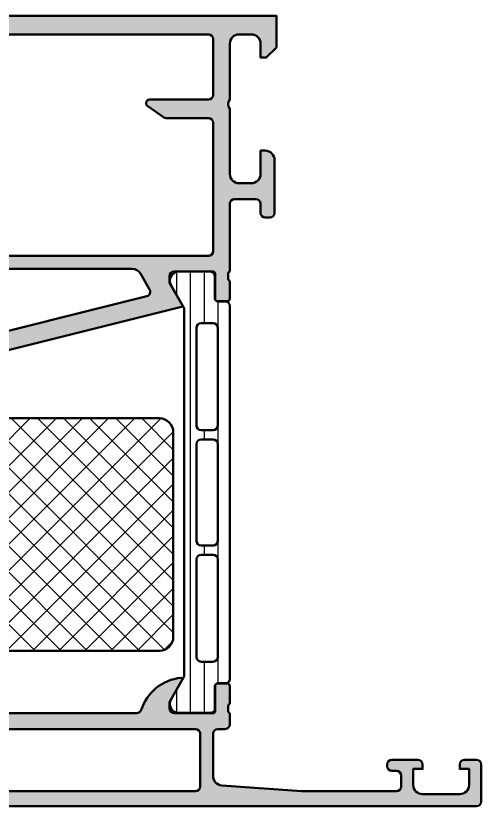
# Model space of a CAD drawing. Extents: x 7 to 107, y 0 to 85.
# Drawn here: x 57 to 107, y 0 to 85 of the extents above; entities that cross this region are included whole.
import ezdxf

# ---------------------------------------------------------------- set-up
doc = ezdxf.new("R2010")
doc.units = 0
for name, color, linetype, lineweight in [('0S-Alu contour', 7, 'Continuous', 50), ('0S-Alu hatch', 252, 'Continuous', 25), ('0S-Plastic contour', 254, 'Continuous', 50), ('0S-Plastic hatch', 253, 'Continuous', 25), ('0S-PT contour', 91, 'Continuous', 50), ('0S-PT hatch', 103, 'Continuous', 25)]:
    doc.layers.add(name, color=color, linetype=linetype, lineweight=lineweight)

# ---------------------------------------------------------------- blocks, each defined once
blk = doc.blocks.new('485330__1B0EB92D_2F89_4B56_8F75_10F118574155_')
at = {"layer": '0S-Alu hatch'}
h = blk.add_hatch(color=256, dxfattribs=at)
edge = h.paths.add_edge_path()
edge.add_line((33.80000000226881, 51.68989640370575), (33.80000000226881, 49.68989640370574))
edge.add_arc((34.3000000022688, 49.68989640370574), 0.5, 180, 270)
edge.add_line((34.3000000022688, 49.18989640370575), (38.50000000226881, 49.18989640370575))
edge.add_arc((38.50000000226881, 49.68989640370575), 0.5, 270, 360)
edge.add_line((39.00000000226881, 49.68989640370575), (39.00000000226879, 72.68989640370576))
edge.add_arc((38.50000000226879, 72.68989640370576), 0.5, 0, 90)
edge.add_line((38.50000000226879, 73.18989640370576), (34.30000000226879, 73.18989640370576))
edge.add_arc((34.30000000226879, 72.68989640370576), 0.5, 90, 180)
edge.add_line((33.80000000226879, 72.68989640370576), (33.80000000226879, 70.68989640370576))
edge.add_ellipse((33.30000000226879, 70.68989640370575), major_axis=(-0.5, 0), ratio=1, start_angle=90, end_angle=180, ccw=False)
edge.add_line((33.30000000226879, 70.18989640370575), (32.50000000226879, 70.18989640370575))
edge.add_ellipse((32.50000000226879, 70.68989640370575), major_axis=(-0.5, 0), ratio=1, start_angle=0, end_angle=90, ccw=False)
edge.add_line((32.00000000226879, 70.68989640370575), (32.00000000226879, 74.48989640370576))
edge.add_ellipse((32.50000000226879, 74.48989640370576), major_axis=(-0.5, 0), ratio=1, start_angle=270, end_angle=360, ccw=False)
edge.add_line((32.50000000226879, 74.98989640370576), (44.00000000226879, 74.98989640370576))
edge.add_line((44.00000000226879, 74.98989640370576), (44.00000000226879, 83.48989640370576))
edge.add_ellipse((45.50000000226879, 83.48989640370576), major_axis=(-1.5, 0), ratio=1, start_angle=270, end_angle=360, ccw=False)
edge.add_line((45.50000000226879, 84.98989640370576), (85.00000000226879, 84.98989640370577))
edge.add_line((85.00000000226879, 84.98989640370577), (85.00000000226879, 81.58989640370577))
edge.add_line((85.00000000226879, 81.58989640370577), (83.9000000022688, 80.48989640370576))
edge.add_line((83.9000000022688, 80.48989640370576), (83.30000000226879, 80.48989640370576))
edge.add_line((83.30000000226879, 80.48989640370576), (83.30000000226879, 81.98989640370577))
edge.add_arc((82.30000000226877, 81.98989640370577), 1, 0, 90)
edge.add_line((82.30000000226877, 82.98989640370576), (81.00000000226879, 82.98989640370576))
edge.add_arc((81.00000000226879, 81.98989640370577), 1, 90, 180)
edge.add_line((80.00000000226879, 81.98989640370577), (80.00000000226879, 75.98989640370577))
edge.add_arc((80.5250000022688, 75.48989640370577), 0.7250000000000041, 136.3971810272967, 223.6028189727033)
edge.add_line((80.00000000226879, 74.98989640370577), (80.00000000226879, 67.98989640370577))
edge.add_arc((81.00000000226879, 67.98989640370577), 1, 180, 270)
edge.add_line((81.00000000226879, 66.98989640370577), (82.3000000022688, 66.98989640370577))
edge.add_arc((82.30000000226877, 67.98989640370577), 1, 270.0000000000008, 360)
edge.add_line((83.30000000226879, 67.98989640370577), (83.30000000226879, 70.48989640370577))
edge.add_line((83.30000000226879, 70.48989640370577), (83.8000000022688, 70.48989640370577))
edge.add_ellipse((83.8000000022688, 69.48989640370577), major_axis=(-1, 0), ratio=1, start_angle=180, end_angle=270, ccw=False)
edge.add_line((84.8000000022688, 69.48989640370577), (84.8000000022688, 63.78989640370576))
edge.add_ellipse((84.30000000226882, 63.78989640370576), major_axis=(-0.5, 0), ratio=1, start_angle=90, end_angle=180, ccw=False)
edge.add_line((84.30000000226882, 63.28989640370576), (83.8000000022688, 63.28989640370576))
edge.add_ellipse((83.8000000022688, 63.78989640370576), major_axis=(-0.5, 0), ratio=1, start_angle=0, end_angle=90, ccw=False)
edge.add_line((83.30000000226879, 63.78989640370576), (83.30000000226879, 64.78989640370577))
edge.add_arc((82.8000000022688, 64.78989640370577), 0.5, 0, 90)
edge.add_line((82.8000000022688, 65.28989640370577), (80.50000000226878, 65.28989640370577))
edge.add_arc((80.50000000226878, 64.78989640370577), 0.5, 90, 180)
edge.add_line((80.00000000226879, 64.78989640370577), (80.00000000226879, 57.48989640370577))
edge.add_arc((80.10000000226879, 57.20705369123115), 0.3000000000000091, 109.4712206344922, 180)
edge.add_line((79.8000000022688, 57.20705369123115), (79.8000000022688, 56.77273911618039))
edge.add_arc((80.10000000226879, 56.77273911618039), 0.2999999999999971, 180, 250.5287793655103)
edge.add_line((80.0000000022688, 56.48989640370577), (80.0000000022688, 54.58989640370581))
edge.add_ellipse((79.70000000226877, 54.58989640370581), major_axis=(-0.3000000000000398, 0), ratio=1, start_angle=90, end_angle=180, ccw=False)
edge.add_line((79.70000000226877, 54.28989640370577), (78.71000000226884, 54.28989640370577))
edge.add_ellipse((78.71000000226884, 54.58989640370581), major_axis=(-0.3000000000000398, 0), ratio=1, start_angle=0, end_angle=90, ccw=False)
edge.add_line((78.4100000022688, 54.58989640370581), (78.4100000022688, 57.28989640370577))
edge.add_arc((78.2100000022688, 57.28989640370577), 0.2000000000000028, 0, 90)
edge.add_line((78.2100000022688, 57.48989640370577), (74.00000000226879, 57.48989640370577))
edge.add_arc((74.00000000226879, 56.98989640370577), 0.5, 90, 180)
edge.add_line((73.50000000226879, 56.98989640370577), (73.50000000226879, 56.28989640370576))
edge.add_line((73.50000000226879, 56.28989640370576), (74.88149545989116, 53.89707608067822))
edge.add_ellipse((74.7618802176205, 53.82801618835407), major_axis=(-0.1381197846483035, 0), ratio=1, start_angle=104.0000000000017, end_angle=209.9999999999983, ccw=False)
edge.add_line((74.79529441774244, 53.69399915159566), (49.97156607415675, 47.50474854056776))
edge.add_ellipse((49.85060512635691, 47.98989640370576), major_axis=(-0.5000000000000073, 0), ratio=1, start_angle=90.0000000000008, end_angle=104.000000000001, ccw=False)
edge.add_line((49.85060512635691, 47.48989640370576), (47.0000000022688, 47.48989640370578))
edge.add_arc((47.0000000022688, 46.98989640370577), 0.5000000000000071, 90, 162.2515836439291)
edge.add_ellipse((41.76177676109499, 48.66650526555357), major_axis=(-4.999999999999996, 0), ratio=1, start_angle=95.62257755079372, end_angle=162.2515836439302, ccw=False)
edge.add_ellipse((42.2381197869171, 43.82801618835407), major_axis=(-0.1381197846483018, 0), ratio=1, start_angle=-30.000000000004775, end_angle=95.62257755079253, ccw=False)
edge.add_line((42.11850454464644, 43.89707608067823), (43.5000000022688, 46.28989640370578))
edge.add_line((43.5000000022688, 46.28989640370578), (43.5000000022688, 46.98989640370578))
edge.add_arc((43.0000000022688, 46.98989640370578), 0.5, 0, 90.00000000000081)
edge.add_line((43.00000000226879, 47.48989640370578), (38.79000000226881, 47.48989640370577))
edge.add_arc((38.7900000022688, 47.28989640370578), 0.1999999999999957, 89.99999999999797, 180)
edge.add_line((38.5900000022688, 47.28989640370578), (38.5900000022688, 44.58989640370581))
edge.add_ellipse((38.29000000226876, 44.58989640370581), major_axis=(-0.3000000000000398, 0), ratio=1, start_angle=90, end_angle=180, ccw=False)
edge.add_line((38.29000000226876, 44.28989640370577), (37.30000000226884, 44.28989640370577))
edge.add_ellipse((37.30000000226885, 44.58989640370581), major_axis=(-0.3000000000000327, 0), ratio=1, start_angle=0, end_angle=89.99999999999869, ccw=False)
edge.add_line((37.00000000226881, 44.58989640370581), (37.00000000226881, 46.48989640370578))
edge.add_arc((36.90000000226881, 46.7727391161804), 0.2999999999999976, 289.4712206344897, 360)
edge.add_line((37.20000000226881, 46.7727391161804), (37.2000000022688, 47.20705369123115))
edge.add_arc((36.90000000226881, 47.20705369123116), 0.29999999999999, 0, 70.52877936550858)
edge.add_line((37.00000000226881, 47.48989640370577), (33.50000000226881, 47.48989640370577))
edge.add_line((33.50000000226881, 47.48989640370577), (33.50000000226881, 46.68989640370578))
edge.add_line((33.50000000226881, 46.68989640370578), (32.5000000022688, 46.68989640370578))
edge.add_ellipse((32.50000000226881, 47.18989640370577), major_axis=(-0.4999999999999929, 0), ratio=1, start_angle=0, end_angle=89.9999999999992, ccw=False)
edge.add_line((32.00000000226881, 47.18989640370577), (32.00000000226881, 51.68989640370575))
edge.add_ellipse((32.50000000226881, 51.68989640370575), major_axis=(-0.5, 0), ratio=1, start_angle=270, end_angle=360, ccw=False)
edge.add_line((32.50000000226881, 52.18989640370574), (33.3000000022688, 52.18989640370575))
edge.add_ellipse((33.3000000022688, 51.68989640370575), major_axis=(-0.5000000000000071, 0), ratio=1, start_angle=180, end_angle=270, ccw=False)
edge = h.paths.add_edge_path()
edge.add_arc((46.30000000226879, 82.48989640370577), 0.5, 90, 180)
edge.add_line((45.80000000226879, 82.48989640370577), (45.80000000226879, 73.68989640370576))
edge.add_ellipse((45.3000000022688, 73.68989640370576), major_axis=(-0.5, 0), ratio=1, start_angle=90, end_angle=180, ccw=False)
edge.add_line((45.3000000022688, 73.18989640370576), (41.30000000226882, 73.18989640370576))
edge.add_arc((41.30000000226883, 72.68989640370576), 0.5, 90.00000000000081, 180)
edge.add_line((40.80000000226883, 72.68989640370576), (40.80000000226883, 59.68989640370576))
edge.add_arc((41.30000000226883, 59.68989640370576), 0.5, 180, 270)
edge.add_line((41.30000000226883, 59.18989640370575), (77.7000000022688, 59.18989640370576))
edge.add_arc((77.7000000022688, 59.68989640370576), 0.4999999999999929, 270, 360)
edge.add_line((78.20000000226878, 59.68989640370576), (78.2000000022688, 73.48989640370577))
edge.add_arc((77.7000000022688, 73.48989640370577), 0.5, 0, 90)
edge.add_line((77.7000000022688, 73.98989640370577), (73.15764939670827, 73.98989640370577))
edge.add_ellipse((73.15764939670827, 74.48989640370577), major_axis=(-0.5000000000000011, 0), ratio=1, start_angle=54.99999999999898, end_angle=90, ccw=False)
edge.add_line((72.87086117853275, 74.08032038156128), (71.16814591844567, 75.27257444209896))
edge.add_ellipse((71.39431666417661, 75.59557974179795), major_axis=(-0.3943166619078226, 0), ratio=1, start_angle=-90, end_angle=54.999999999997726, ccw=False)
edge.add_line((71.39431666417661, 75.98989640370577), (77.7000000022688, 75.98989640370577))
edge.add_arc((77.7000000022688, 76.48989640370577), 0.5, 270, 360)
edge.add_line((78.2000000022688, 76.48989640370577), (78.2000000022688, 82.48989640370577))
edge.add_arc((77.7000000022688, 82.48989640370577), 0.5, 0, 90)
edge.add_line((77.7000000022688, 82.98989640370576), (46.30000000226879, 82.98989640370576))
edge = h.paths.add_edge_path()
edge.add_arc((69.51628314486038, 56.78989640370576), 0.9999999999999984, 29.99999999999937, 90)
edge.add_line((69.51628314486038, 57.78989640370576), (41.30000000226882, 57.78989640370577))
edge.add_arc((41.30000000226883, 57.28989640370577), 0.4999999999999929, 90.00000000000081, 180)
edge.add_line((40.80000000226884, 57.28989640370577), (40.80000000226883, 50.98989640370578))
edge.add_arc((42.30000000226882, 50.98989640370578), 1.5, 180, 270)
edge.add_line((42.30000000226882, 49.48989640370577), (49.60503600455111, 49.48989640370576))
edge.add_arc((49.6050360045511, 49.98989640370574), 0.4999999999999787, 270.0000000000008, 284.000000000001)
edge.add_line((49.72599695235094, 49.50474854056776), (71.06835282436204, 54.82599550610476))
edge.add_arc((70.9473918765622, 55.31114336924276), 0.4999999999999988, 284.000000000001, 390.0000000000004)
edge.add_line((71.3804045784544, 55.56114336924277), (70.38230854864483, 57.28989640370575))
at = {"layer": '0S-Alu contour', "color": 7}
for points in [[(45.50000000226879, 84.98989640370576), (85.00000000226879, 84.98989640370577), (85.00000000226879, 81.58989640370577), (83.9000000022688, 80.48989640370576), (83.30000000226879, 80.48989640370576), (83.30000000226879, 81.98989640370577)], [(32.50000000226879, 74.98989640370576), (44.00000000226879, 74.98989640370576), (44.00000000226879, 83.48989640370576)], [(45.80000000226879, 82.48989640370577), (45.80000000226879, 73.68989640370576)], [(77.7000000022688, 82.98989640370576), (46.30000000226879, 82.98989640370576)], [(78.2000000022688, 76.48989640370577), (78.2000000022688, 82.48989640370577)], [(82.30000000226877, 82.98989640370576), (81.00000000226879, 82.98989640370576)], [(80.00000000226879, 81.98989640370577), (80.00000000226879, 75.98989640370577)], [(71.39431666417661, 75.98989640370577), (77.7000000022688, 75.98989640370577)], [(72.87086117853275, 74.08032038156128), (71.16814591844567, 75.27257444209896)], [(80.00000000226879, 74.98989640370577), (80.00000000226879, 67.98989640370577)], [(32.00000000226879, 70.68989640370575), (32.00000000226879, 74.48989640370576)], [(77.7000000022688, 73.98989640370577), (73.15764939670827, 73.98989640370577)], [(38.50000000226879, 73.18989640370576), (34.30000000226879, 73.18989640370576)], [(45.3000000022688, 73.18989640370576), (41.30000000226882, 73.18989640370576)], [(78.20000000226878, 59.68989640370576), (78.2000000022688, 73.48989640370577)], [(33.80000000226879, 72.68989640370576), (33.80000000226879, 70.68989640370576)], [(39.00000000226881, 49.68989640370575), (39.00000000226879, 72.68989640370576)], [(40.80000000226883, 72.68989640370576), (40.80000000226883, 59.68989640370576)], [(33.30000000226879, 70.18989640370575), (32.50000000226879, 70.18989640370575)], [(83.30000000226879, 67.98989640370577), (83.30000000226879, 70.48989640370577), (83.8000000022688, 70.48989640370577)], [(84.8000000022688, 69.48989640370577), (84.8000000022688, 63.78989640370576)], [(81.00000000226879, 66.98989640370577), (82.3000000022688, 66.98989640370577)], [(80.00000000226879, 64.78989640370577), (80.00000000226879, 57.48989640370577)], [(82.8000000022688, 65.28989640370577), (80.50000000226878, 65.28989640370577)], [(83.30000000226879, 63.78989640370576), (83.30000000226879, 64.78989640370577)], [(84.30000000226882, 63.28989640370576), (83.8000000022688, 63.28989640370576)], [(41.30000000226883, 59.18989640370575), (77.7000000022688, 59.18989640370576)], [(40.80000000226884, 57.28989640370577), (40.80000000226883, 50.98989640370578)], [(69.51628314486038, 57.78989640370576), (41.30000000226882, 57.78989640370577)], [(71.3804045784544, 55.56114336924277), (70.38230854864483, 57.28989640370575)], [(73.50000000226879, 56.98989640370577), (73.50000000226879, 56.28989640370576), (74.88149545989116, 53.89707608067822)], [(78.2100000022688, 57.48989640370577), (74.00000000226879, 57.48989640370577)], [(78.4100000022688, 54.58989640370581), (78.4100000022688, 57.28989640370577)], [(79.8000000022688, 57.20705369123115), (79.8000000022688, 56.77273911618039)], [(80.0000000022688, 56.48989640370577), (80.0000000022688, 54.58989640370581)], [(49.72599695235094, 49.50474854056776), (71.06835282436204, 54.82599550610476)], [(74.79529441774244, 53.69399915159566), (49.97156607415675, 47.50474854056776)], [(79.70000000226877, 54.28989640370577), (78.71000000226884, 54.28989640370577)], [(32.50000000226881, 52.18989640370574), (33.3000000022688, 52.18989640370575)], [(32.00000000226881, 47.18989640370577), (32.00000000226881, 51.68989640370575)], [(33.80000000226881, 51.68989640370575), (33.80000000226881, 49.68989640370574)], [(42.30000000226882, 49.48989640370577), (49.60503600455111, 49.48989640370576)], [(34.3000000022688, 49.18989640370575), (38.50000000226881, 49.18989640370575)], [(37.00000000226881, 47.48989640370577), (33.50000000226881, 47.48989640370577), (33.50000000226881, 46.68989640370578), (32.5000000022688, 46.68989640370578)], [(37.20000000226881, 46.7727391161804), (37.2000000022688, 47.20705369123115)], [(38.5900000022688, 47.28989640370578), (38.5900000022688, 44.58989640370581)], [(43.00000000226879, 47.48989640370578), (38.79000000226881, 47.48989640370577)], [(42.11850454464644, 43.89707608067823), (43.5000000022688, 46.28989640370578), (43.5000000022688, 46.98989640370578)], [(49.85060512635691, 47.48989640370576), (47.0000000022688, 47.48989640370578)], [(37.00000000226881, 44.58989640370581), (37.00000000226881, 46.48989640370578)], [(38.29000000226876, 44.28989640370577), (37.30000000226884, 44.28989640370577)]]:
    blk.add_lwpolyline(points, dxfattribs=at)
at = {"layer": '0S-Alu contour', "color": 7, "extrusion": (0, 0, -1)}
for centre, radius, start, end in [((-45.50000000226879, 83.48989640370576), 1.5, 0, 90), ((-71.39431666417661, 75.59557974179795), 0.3943166619078226, 305.0000000000023, 90), ((-32.50000000226879, 74.48989640370576), 0.5, 0, 90), ((-73.15764939670827, 74.48989640370577), 0.5000000000000011, 270, 305.000000000001), ((-45.3000000022688, 73.68989640370576), 0.5, 180, 270), ((-32.50000000226879, 70.68989640370575), 0.5, 270, 0), ((-33.30000000226879, 70.68989640370575), 0.5, 180, 270), ((-83.8000000022688, 69.48989640370577), 1, 90, 180), ((-83.8000000022688, 63.78989640370576), 0.5, 270, 0), ((-84.30000000226882, 63.78989640370576), 0.5, 180, 270), ((-78.71000000226884, 54.58989640370581), 0.3000000000000398, 270, 0), ((-79.70000000226877, 54.58989640370581), 0.3000000000000398, 180, 270), ((-74.7618802176205, 53.82801618835407), 0.1381197846483035, 150.0000000000017, 255.9999999999983), ((-32.50000000226881, 51.68989640370575), 0.5, 0, 90), ((-33.3000000022688, 51.68989640370575), 0.5000000000000071, 90, 180), ((-32.50000000226881, 47.18989640370577), 0.4999999999999929, 270.0000000000008, 0), ((-41.76177676109499, 48.66650526555357), 4.999999999999996, 197.7484163560698, 264.3774224492063), ((-49.85060512635691, 47.98989640370576), 0.5000000000000073, 255.999999999999, 269.9999999999992), ((-37.30000000226885, 44.58989640370581), 0.3000000000000327, 270.0000000000013, 0), ((-38.29000000226876, 44.58989640370581), 0.3000000000000398, 180, 270), ((-42.2381197869171, 43.82801618835407), 0.1381197846483018, 264.3774224492075, 30.00000000000483)]:
    blk.add_arc(centre, radius, start, end, dxfattribs=at)
at = {"layer": '0S-Alu contour', "color": 7}
for centre, radius, start, end in [((46.30000000226879, 82.48989640370577), 0.5, 90, 180), ((77.7000000022688, 82.48989640370577), 0.5, 0, 90), ((81.00000000226879, 81.98989640370577), 1, 90, 180), ((82.30000000226877, 81.98989640370577), 1, 0, 90), ((77.7000000022688, 76.48989640370577), 0.5, 270, 0), ((80.5250000022688, 75.48989640370577), 0.7250000000000041, 136.3971810272967, 223.6028189727033), ((77.7000000022688, 73.48989640370577), 0.5, 0, 90), ((34.30000000226879, 72.68989640370576), 0.5, 90, 180), ((38.50000000226879, 72.68989640370576), 0.5, 0, 90), ((41.30000000226883, 72.68989640370576), 0.5, 90.00000000000081, 180), ((81.00000000226879, 67.98989640370577), 1, 180, 270), ((82.30000000226877, 67.98989640370577), 1, 270.0000000000008, 0), ((80.50000000226878, 64.78989640370577), 0.5, 90, 180), ((82.8000000022688, 64.78989640370577), 0.5, 0, 90), ((41.30000000226883, 59.68989640370576), 0.5, 180, 270), ((77.7000000022688, 59.68989640370576), 0.4999999999999929, 270, 0), ((41.30000000226883, 57.28989640370577), 0.4999999999999929, 90.00000000000081, 180), ((69.51628314486038, 56.78989640370576), 0.9999999999999984, 29.99999999999937, 90), ((74.00000000226879, 56.98989640370577), 0.5, 90, 180), ((78.2100000022688, 57.28989640370577), 0.2000000000000028, 0, 90), ((80.10000000226879, 57.20705369123115), 0.3000000000000091, 109.4712206344922, 180), ((80.10000000226879, 56.77273911618039), 0.2999999999999971, 180, 250.5287793655103), ((70.9473918765622, 55.31114336924276), 0.4999999999999988, 284.000000000001, 30.00000000000044), ((42.30000000226882, 50.98989640370578), 1.5, 180, 270), ((34.3000000022688, 49.68989640370574), 0.5, 180, 270), ((38.50000000226881, 49.68989640370575), 0.5, 270, 0), ((49.6050360045511, 49.98989640370574), 0.4999999999999787, 270.0000000000008, 284.000000000001), ((36.90000000226881, 47.20705369123116), 0.29999999999999, 0, 70.52877936550858), ((36.90000000226881, 46.7727391161804), 0.2999999999999976, 289.4712206344897, 0), ((38.7900000022688, 47.28989640370578), 0.1999999999999957, 89.99999999999797, 180), ((43.0000000022688, 46.98989640370578), 0.5, 0, 90.00000000000081), ((47.0000000022688, 46.98989640370577), 0.5000000000000071, 90, 162.2515836439291)]:
    blk.add_arc(centre, radius, start, end, dxfattribs=at)
blk = doc.blocks.new('485360__6D3F6DA0_96E7_48BB_BCEA_35A12A36CD7D_')
at = {"layer": '0S-Alu hatch'}
h = blk.add_hatch(color=256, dxfattribs=at)
edge = h.paths.add_edge_path()
edge.add_line((105.2, 5.000000000000066), (106.5, 5.000000000000066))
edge.add_ellipse((106.5, 4.500000000000066), major_axis=(-0.5, 0), ratio=1, start_angle=180, end_angle=270, ccw=False)
edge.add_line((107, 4.500000000000066), (107, 0.5000000000000693))
edge.add_ellipse((106.5, 0.5000000000000693), major_axis=(-0.5, 0), ratio=1, start_angle=90, end_angle=180, ccw=False)
edge.add_line((106.5, 6.93e-14), (7.499999999999985, 0))
edge.add_ellipse((7.499999999999985, 0.4999999999999876), major_axis=(-0.4999999999999876, 0), ratio=1, start_angle=0, end_angle=90, ccw=False)
edge.add_line((6.999999999999998, 0.4999999999999875), (7, 4.499999999999987))
edge.add_ellipse((7.499999999999985, 4.499999999999994), major_axis=(-0.4999999999999858, 0), ratio=1, start_angle=270, end_angle=360, ccw=False)
edge.add_line((7.499999999999985, 4.99999999999998), (8.799999999999997, 4.99999999999999))
edge.add_ellipse((8.799999999999997, 4.499999999999989), major_axis=(-0.5000000000000009, 0), ratio=1, start_angle=180, end_angle=270, ccw=False)
edge.add_line((9.299999999999997, 4.499999999999989), (9.299999999999997, 3.999999999999991))
edge.add_line((9.299999999999997, 3.999999999999991), (8.299999999999997, 3.999999999999991))
edge.add_line((8.299999999999997, 3.999999999999991), (8.299999999999969, 2.299999999999989))
edge.add_arc((9.299999999999981, 2.299999999999995), 1.000000000000014, 180, 270.0000000000008)
edge.add_line((9.299999999999997, 1.299999999999981), (13.30000000000001, 1.299999999999993))
edge.add_arc((13.30000000000001, 2.299999999999992), 0.9999999999999991, 270, 360)
edge.add_line((14.30000000000001, 2.299999999999992), (14.30000000000001, 3.999999999999996))
edge.add_line((14.30000000000001, 3.999999999999996), (13.3, 3.999999999999994))
edge.add_line((13.3, 3.999999999999994), (13.3, 4.499999999999992))
edge.add_ellipse((13.8, 4.499999999999993), major_axis=(-0.5, 0), ratio=1, start_angle=270, end_angle=360, ccw=False)
edge.add_line((13.8, 4.999999999999993), (16.59999999999999, 4.999999999999996))
edge.add_ellipse((16.60000000000001, 4.499999999999989), major_axis=(-0.5000000000000071, 0), ratio=1, start_angle=180, end_angle=270.00000000000165, ccw=False)
edge.add_line((17.10000000000001, 4.499999999999989), (17.10000000000001, 4.299999999999999))
edge.add_ellipse((16.60000000000001, 4.300000000000006), major_axis=(-0.5, 0), ratio=1, start_angle=89.9999999999983, end_angle=180, ccw=False)
edge.add_line((16.59999999999999, 3.800000000000006), (16.09999999999998, 3.799999999999998))
edge.add_arc((16.09999999999998, 3.299999999999998), 0.5, 90, 180)
edge.add_line((15.59999999999998, 3.299999999999998), (15.59999999999999, 2.099999999999997))
edge.add_arc((16.09999999999998, 2.099999999999996), 0.4999999999999858, 180, 270)
edge.add_line((16.09999999999998, 1.60000000000001), (32.3, 1.599999999999997))
edge.add_line((32.3, 1.599999999999997), (40.87348499222287, 2.231730473111214))
edge.add_arc((40.8, 3.229026796135624), 1, 274.2141785227345, 360)
edge.add_line((41.80000000000001, 3.229026796135624), (41.79999999999999, 7.799999999999997))
edge.add_arc((41.29999999999999, 7.799999999999995), 0.5, 0, 90)
edge.add_line((41.29999999999999, 8.299999999999995), (37.49999999999997, 8.299999999999997))
edge.add_ellipse((37.49999999999997, 8.799999999999997), major_axis=(-0.5, 0), ratio=1, start_angle=0, end_angle=90, ccw=False)
edge.add_line((36.99999999999997, 8.799999999999997), (36.99999999999997, 9.99999999999999))
edge.add_arc((36.89999999999998, 10.28284271247461), 0.2999999999999993, 289.4712206344896, 360)
edge.add_line((37.19999999999997, 10.28284271247461), (37.19999999999997, 10.71715728752537))
edge.add_arc((36.89999999999998, 10.71715728752536), 0.2999999999999971, 0, 70.5287793655103)
edge.add_line((36.99999999999997, 10.99999999999998), (36.99999999999997, 12.89999999999995))
edge.add_ellipse((37.30000000000001, 12.89999999999995), major_axis=(-0.3000000000000398, 0), ratio=1, start_angle=270, end_angle=360, ccw=False)
edge.add_line((37.30000000000001, 13.19999999999999), (38.28999999999993, 13.19999999999998))
edge.add_ellipse((38.28999999999993, 12.89999999999995), major_axis=(-0.300000000000038, 0), ratio=1, start_angle=180, end_angle=270, ccw=False)
edge.add_line((38.58999999999998, 12.89999999999995), (38.58999999999998, 10.19999999999999))
edge.add_arc((38.78999999999999, 10.19999999999999), 0.200000000000017, 180, 269.9999999999959)
edge.add_line((38.78999999999998, 9.999999999999972), (42.99999999999996, 9.999999999999996))
edge.add_arc((42.99999999999996, 10.5), 0.5000000000000036, 270, 360)
edge.add_line((43.49999999999996, 10.5), (43.49999999999996, 11.2))
edge.add_line((43.49999999999996, 11.2), (42.11850454237761, 13.59282032302755))
edge.add_ellipse((42.23811978464827, 13.6618802153517), major_axis=(-0.1381197846483044, 0), ratio=1, start_angle=-95.62257755078917, end_angle=29.99999999999892, ccw=False)
edge.add_ellipse((41.76177675882617, 8.823391138152193), major_axis=(-5.000000000000005, 0), ratio=1, start_angle=231.3459363148807, end_angle=264.3774224492065, ccw=False)
edge.add_ellipse((45.15036750971098, 12.5), major_axis=(-0.3500000000000188, 0), ratio=1, start_angle=135.3286505101535, end_angle=319.34017437996863, ccw=False)
edge.add_ellipse((41.76177675882617, 8.823391138152202), major_axis=(-5.000000000000001, 0), ratio=1, start_angle=197.7484163560701, end_angle=223.3228885752409, ccw=False)
edge.add_arc((46.99999999999997, 10.5), 0.4999999999999926, 197.7484163560702, 270)
edge.add_line((46.99999999999997, 10.00000000000001), (69.99999999999997, 10.00000000000003))
edge.add_arc((69.99999999999997, 10.50000000000003), 0.5, 270, 342.2515836439302)
edge.add_ellipse((75.23822324117378, 8.823391138152235), major_axis=(-5.000000000000007, 0), ratio=1, start_angle=275.62257755079327, end_angle=342.25158364392996, ccw=False)
edge.add_ellipse((74.76188021535168, 13.66188021535174), major_axis=(-0.1381197846483015, 0), ratio=1, start_angle=149.9999999999986, end_angle=275.62257755078326, ccw=False)
edge.add_line((74.88149545762235, 13.59282032302759), (73.49999999999997, 11.20000000000004))
edge.add_line((73.49999999999997, 11.20000000000004), (73.49999999999997, 10.50000000000004))
edge.add_arc((73.99999999999997, 10.50000000000004), 0.5, 180, 270)
edge.add_line((73.99999999999997, 10.00000000000004), (78.20999999999997, 10.00000000000005))
edge.add_arc((78.20999999999997, 10.20000000000005), 0.2000000000000028, 270, 360)
edge.add_line((78.40999999999998, 10.20000000000005), (78.40999999999997, 12.90000000000001))
edge.add_ellipse((78.71000000000001, 12.90000000000001), major_axis=(-0.3000000000000398, 0), ratio=1, start_angle=270, end_angle=360, ccw=False)
edge.add_line((78.71000000000001, 13.20000000000005), (79.69999999999993, 13.20000000000005))
edge.add_ellipse((79.69999999999993, 12.90000000000001), major_axis=(-0.300000000000038, 0), ratio=1, start_angle=180, end_angle=270, ccw=False)
edge.add_line((79.99999999999997, 12.90000000000001), (79.99999999999997, 11.00000000000005))
edge.add_arc((80.09999999999997, 10.71715728752543), 0.2999999999999942, 109.4712206344899, 180)
edge.add_line((79.79999999999995, 10.71715728752543), (79.79999999999998, 10.28284271247467))
edge.add_arc((80.09999999999998, 10.28284271247467), 0.2999999999999971, 180, 250.5287793655074)
edge.add_line((79.99999999999997, 10.00000000000005), (79.99999999999997, 8.800000000000065))
edge.add_ellipse((79.49999999999997, 8.800000000000061), major_axis=(-0.5, 0), ratio=1, start_angle=90, end_angle=180, ccw=False)
edge.add_line((79.49999999999997, 8.300000000000061), (78.69999999999999, 8.300000000000063))
edge.add_arc((78.69999999999999, 7.800000000000064), 0.4999999999999983, 90, 180)
edge.add_line((78.19999999999999, 7.800000000000064), (78.19999999999999, 3.229026796135629))
edge.add_arc((79.19999999999999, 3.229026796135629), 1, 180, 265.7858214772663)
edge.add_line((79.12651500777714, 2.231730473111219), (87.69999999999999, 1.600000000000061))
edge.add_line((87.69999999999999, 1.600000000000061), (97.89999999999999, 1.600000000000061))
edge.add_arc((97.89999999999999, 2.100000000000062), 0.5000000000000009, 270, 360)
edge.add_line((98.39999999999999, 2.100000000000062), (98.39999999999999, 3.300000000000062))
edge.add_arc((97.89999999999999, 3.300000000000062), 0.5, 0, 90)
edge.add_line((97.89999999999999, 3.800000000000062), (97.39999999999998, 3.800000000000062))
edge.add_ellipse((97.39999999999998, 4.300000000000061), major_axis=(-0.4999999999999992, 0), ratio=1, start_angle=0, end_angle=90, ccw=False)
edge.add_line((96.89999999999996, 4.300000000000061), (96.89999999999996, 4.50000000000006))
edge.add_ellipse((97.39999999999998, 4.500000000000061), major_axis=(-0.5, 0), ratio=1, start_angle=270, end_angle=360, ccw=False)
edge.add_line((97.39999999999998, 5.000000000000061), (100.2, 5.000000000000062))
edge.add_ellipse((100.2, 4.500000000000061), major_axis=(-0.5000000000000009, 0), ratio=1, start_angle=180, end_angle=270, ccw=False)
edge.add_line((100.7, 4.500000000000061), (100.7, 4.000000000000063))
edge.add_line((100.7, 4.000000000000063), (99.69999999999997, 4.000000000000063))
edge.add_line((99.69999999999997, 4.000000000000063), (99.69999999999997, 2.300000000000061))
edge.add_arc((100.6999999999999, 2.300000000000061), 1, 180, 270)
edge.add_line((100.6999999999999, 1.300000000000061), (104.7, 1.300000000000064))
edge.add_arc((104.7, 2.300000000000064), 1, 270, 360)
edge.add_line((105.7, 2.300000000000064), (105.7, 4.000000000000068))
edge.add_line((105.7, 4.000000000000068), (104.7, 4.000000000000067))
edge.add_line((104.7, 4.000000000000067), (104.7, 4.500000000000065))
edge.add_ellipse((105.2, 4.500000000000065), major_axis=(-0.5, 0), ratio=1, start_angle=270, end_angle=360, ccw=False)
edge = h.paths.add_edge_path()
edge.add_arc((76.30000000000001, 7.800000000000032), 0.5, 0, 90)
edge.add_line((76.30000000000001, 8.30000000000003), (43.7, 8.30000000000003))
edge.add_arc((43.7, 7.80000000000003), 0.5, 90, 180)
edge.add_line((43.2, 7.80000000000003), (43.2, 2.100000000000028))
edge.add_arc((43.7, 2.100000000000029), 0.5, 180, 270)
edge.add_line((43.7, 1.600000000000029), (76.30000000000001, 1.600000000000033))
edge.add_arc((76.30000000000001, 2.100000000000031), 0.4999999999999983, 270, 360)
edge.add_line((76.80000000000001, 2.100000000000031), (76.80000000000001, 7.800000000000031))
at = {"layer": '0S-Alu contour', "color": 7}
for points in [[(36.99999999999997, 10.99999999999998), (36.99999999999997, 12.89999999999995)], [(37.30000000000001, 13.19999999999999), (38.28999999999993, 13.19999999999998)], [(38.58999999999998, 12.89999999999995), (38.58999999999998, 10.19999999999999)], [(43.49999999999996, 10.5), (43.49999999999996, 11.2), (42.11850454237761, 13.59282032302755)], [(74.88149545762235, 13.59282032302759), (73.49999999999997, 11.20000000000004), (73.49999999999997, 10.50000000000004)], [(78.40999999999998, 10.20000000000005), (78.40999999999997, 12.90000000000001)], [(78.71000000000001, 13.20000000000005), (79.69999999999993, 13.20000000000005)], [(79.99999999999997, 12.90000000000001), (79.99999999999997, 11.00000000000005)], [(37.19999999999997, 10.28284271247461), (37.19999999999997, 10.71715728752537)], [(79.79999999999995, 10.71715728752543), (79.79999999999998, 10.28284271247467)], [(36.99999999999997, 8.799999999999997), (36.99999999999997, 9.99999999999999)], [(38.78999999999998, 9.999999999999972), (42.99999999999996, 9.999999999999996)], [(46.99999999999997, 10.00000000000001), (69.99999999999997, 10.00000000000003)], [(73.99999999999997, 10.00000000000004), (78.20999999999997, 10.00000000000005)], [(79.99999999999997, 10.00000000000005), (79.99999999999997, 8.800000000000065)], [(41.29999999999999, 8.299999999999995), (37.49999999999997, 8.299999999999997)], [(41.80000000000001, 3.229026796135624), (41.79999999999999, 7.799999999999997)], [(43.2, 7.80000000000003), (43.2, 2.100000000000028)], [(76.30000000000001, 8.30000000000003), (43.7, 8.30000000000003)], [(76.80000000000001, 2.100000000000031), (76.80000000000001, 7.800000000000031)], [(78.19999999999999, 7.800000000000064), (78.19999999999999, 3.229026796135629)], [(79.49999999999997, 8.300000000000061), (78.69999999999999, 8.300000000000063)], [(6.999999999999998, 0.4999999999999875), (7, 4.499999999999987)], [(7.499999999999985, 4.99999999999998), (8.799999999999997, 4.99999999999999)], [(9.299999999999997, 4.499999999999989), (9.299999999999997, 3.999999999999991), (8.299999999999997, 3.999999999999991), (8.299999999999969, 2.299999999999989)], [(14.30000000000001, 2.299999999999992), (14.30000000000001, 3.999999999999996), (13.3, 3.999999999999994), (13.3, 4.499999999999992)], [(13.8, 4.999999999999993), (16.59999999999999, 4.999999999999996)], [(17.10000000000001, 4.499999999999989), (17.10000000000001, 4.299999999999999)], [(96.89999999999996, 4.300000000000061), (96.89999999999996, 4.50000000000006)], [(97.39999999999998, 5.000000000000061), (100.2, 5.000000000000062)], [(100.7, 4.500000000000061), (100.7, 4.000000000000063), (99.69999999999997, 4.000000000000063), (99.69999999999997, 2.300000000000061)], [(105.7, 2.300000000000064), (105.7, 4.000000000000068), (104.7, 4.000000000000067), (104.7, 4.500000000000065)], [(105.2, 5.000000000000066), (106.5, 5.000000000000066)], [(107, 4.500000000000066), (107, 0.5000000000000693)], [(16.59999999999999, 3.800000000000006), (16.09999999999998, 3.799999999999998)], [(97.89999999999999, 3.800000000000062), (97.39999999999998, 3.800000000000062)], [(15.59999999999998, 3.299999999999998), (15.59999999999999, 2.099999999999997)], [(98.39999999999999, 2.100000000000062), (98.39999999999999, 3.300000000000062)], [(16.09999999999998, 1.60000000000001), (32.3, 1.599999999999997), (40.87348499222287, 2.231730473111214)], [(79.12651500777714, 2.231730473111219), (87.69999999999999, 1.600000000000061), (97.89999999999999, 1.600000000000061)], [(9.299999999999997, 1.299999999999981), (13.30000000000001, 1.299999999999993)], [(43.7, 1.600000000000029), (76.30000000000001, 1.600000000000033)], [(100.6999999999999, 1.300000000000061), (104.7, 1.300000000000064)], [(106.5, 6.93e-14), (7.499999999999985, 0)]]:
    blk.add_lwpolyline(points, dxfattribs=at)
at = {"layer": '0S-Alu contour', "color": 7, "extrusion": (0, 0, -1)}
for centre, radius, start, end in [((-42.23811978464827, 13.6618802153517), 0.1381197846483044, 330.0000000000011, 95.62257755078915), ((-41.76177675882617, 8.823391138152193), 5.000000000000005, 95.62257755079347, 128.6540636851193), ((-75.23822324117378, 8.823391138152235), 5.000000000000007, 17.74841635607002, 84.3774224492067), ((-74.76188021535168, 13.66188021535174), 0.1381197846483015, 84.37742244921675, 210.0000000000015), ((-37.30000000000001, 12.89999999999995), 0.3000000000000398, 0, 90), ((-38.28999999999993, 12.89999999999995), 0.300000000000038, 90, 180), ((-45.15036750971098, 12.5), 0.3500000000000188, 40.65982562003137, 224.6713494898465), ((-78.71000000000001, 12.90000000000001), 0.3000000000000398, 0, 90), ((-79.69999999999993, 12.90000000000001), 0.300000000000038, 90, 180), ((-41.76177675882617, 8.823391138152202), 5.000000000000001, 136.6771114247591, 162.2515836439299), ((-37.49999999999997, 8.799999999999997), 0.5, 270, 0), ((-79.49999999999997, 8.800000000000061), 0.5, 180, 270), ((-7.499999999999985, 4.499999999999994), 0.4999999999999858, 0, 90), ((-8.799999999999997, 4.499999999999989), 0.5000000000000009, 90, 180), ((-13.8, 4.499999999999993), 0.5, 0, 90), ((-16.60000000000001, 4.499999999999989), 0.5000000000000071, 89.99999999999837, 180), ((-16.60000000000001, 4.300000000000006), 0.5, 180, 270.0000000000017), ((-97.39999999999998, 4.500000000000061), 0.5, 0, 90), ((-97.39999999999998, 4.300000000000061), 0.4999999999999992, 270, 0), ((-100.2, 4.500000000000061), 0.5000000000000009, 90, 180), ((-105.2, 4.500000000000065), 0.5, 0, 90), ((-106.5, 4.500000000000066), 0.5, 90, 180), ((-7.499999999999985, 0.4999999999999876), 0.4999999999999876, 270, 0), ((-106.5, 0.5000000000000693), 0.5, 180, 270)]:
    blk.add_arc(centre, radius, start, end, dxfattribs=at)
at = {"layer": '0S-Alu contour', "color": 7}
for centre, radius, start, end in [((36.89999999999998, 10.71715728752536), 0.2999999999999971, 0, 70.5287793655103), ((36.89999999999998, 10.28284271247461), 0.2999999999999993, 289.4712206344896, 0), ((38.78999999999999, 10.19999999999999), 0.200000000000017, 180, 269.9999999999959), ((42.99999999999996, 10.5), 0.5000000000000036, 270, 0), ((46.99999999999997, 10.5), 0.4999999999999926, 197.7484163560702, 270), ((69.99999999999997, 10.50000000000003), 0.5, 270, 342.2515836439302), ((73.99999999999997, 10.50000000000004), 0.5, 180, 270), ((78.20999999999997, 10.20000000000005), 0.2000000000000028, 270, 0), ((80.09999999999997, 10.71715728752543), 0.2999999999999942, 109.4712206344899, 180), ((80.09999999999998, 10.28284271247467), 0.2999999999999971, 180, 250.5287793655074), ((41.29999999999999, 7.799999999999995), 0.5, 0, 90), ((43.7, 7.80000000000003), 0.5, 90, 180), ((76.30000000000001, 7.800000000000032), 0.5, 0, 90), ((78.69999999999999, 7.800000000000064), 0.4999999999999983, 90, 180), ((16.09999999999998, 3.299999999999998), 0.5, 90, 180), ((97.89999999999999, 3.300000000000062), 0.5, 0, 90), ((40.8, 3.229026796135624), 1, 274.2141785227345, 0), ((79.19999999999999, 3.229026796135629), 1, 180, 265.7858214772663), ((9.299999999999981, 2.299999999999995), 1.000000000000014, 180, 270.0000000000008), ((13.30000000000001, 2.299999999999992), 0.9999999999999991, 270, 0), ((16.09999999999998, 2.099999999999996), 0.4999999999999858, 180, 270), ((43.7, 2.100000000000029), 0.5, 180, 270), ((76.30000000000001, 2.100000000000031), 0.4999999999999983, 270, 0), ((97.89999999999999, 2.100000000000062), 0.5000000000000009, 270, 0), ((100.6999999999999, 2.300000000000061), 1, 180, 270), ((104.7, 2.300000000000064), 1, 270, 0)]:
    blk.add_arc(centre, radius, start, end, dxfattribs=at)
blk = doc.blocks.new('486050__5717C719_EC79_4C82_8DF3_0F8102C66670_')
at = {"layer": '0S-PT hatch'}
h = blk.add_hatch(dxfattribs=at)
h.set_pattern_fill('ANSI37', color=256, scale=0.625, angle=90, style=0)
h.set_pattern_definition([(135, (0, 0), (-1.403165018917055, -1.403165018917055), []), (225, (0, 0), (1.403165018917055, -1.403165018917055), [])])
edge = h.paths.add_edge_path()
edge.add_arc((72.41999999999996, 40.20919314345587), 1.5, 0, 90)
edge.add_line((72.41999999999996, 41.70919314345586), (43.41999999999996, 41.70919314345586))
edge.add_arc((43.41999999999996, 40.20919314345586), 1.5, 90, 180)
edge.add_line((41.91999999999995, 40.20919314345586), (41.91999999999996, 18.20919314345585))
edge.add_arc((43.41999999999996, 18.20919314345585), 1.5, 180, 270)
edge.add_line((43.41999999999996, 16.70919314345585), (72.41999999999997, 16.70919314345586))
edge.add_arc((72.41999999999999, 18.20919314345587), 1.5, 269.9999999999994, 360)
edge.add_line((73.91999999999999, 18.20919314345587), (73.91999999999994, 40.20919314345586))
at = {"layer": '0S-PT contour', "color": 7}
for points in [[(72.41999999999996, 41.70919314345586), (43.41999999999996, 41.70919314345586)], [(41.91999999999995, 40.20919314345586), (41.91999999999996, 18.20919314345585)], [(73.91999999999999, 18.20919314345587), (73.91999999999994, 40.20919314345586)], [(43.41999999999996, 16.70919314345585), (72.41999999999997, 16.70919314345586)]]:
    blk.add_lwpolyline(points, dxfattribs=at)
for centre, start, end in [((43.41999999999996, 40.20919314345586), 90, 180), ((72.41999999999996, 40.20919314345587), 0, 90), ((43.41999999999996, 18.20919314345585), 180, 270), ((72.41999999999999, 18.20919314345587), 269.9999999999994, 0)]:
    blk.add_arc(centre, 1.5, start, end, dxfattribs=at)
blk = doc.blocks.new('278236__3B7EE53E_52D0_402F_A271_D576BF9C0E07___EC12C5FC_FF48_4ADB_A8E5_3E5B4946FD93_')
at = {"layer": '0S-Plastic hatch'}
h = blk.add_hatch(dxfattribs=at)
h.set_pattern_fill('ANSI31', color=256, scale=0.4680000000000001, angle=45, style=0)
h.set_pattern_definition([(90, (0, 0), (-1.4859, 0), [])])
edge = h.paths.add_edge_path()
edge.add_arc((79.52030561793242, 13.69158913766004), 0.4797681135637131, 267.5742993390341, 361.0045094468957)
edge.add_line((79.99999999999999, 13.70000000000002), (80, 53.78000000000003))
edge.add_arc((79.5, 53.78000000000003), 0.5, 0, 90)
edge.add_line((79.5, 54.28000000000003), (78.7, 54.28000000000002))
edge.add_ellipse((78.70000000000002, 54.58000000000001), major_axis=(-0.2999999999999971, 0), ratio=1, start_angle=0, end_angle=89.99999999999733, ccw=False)
edge.add_line((78.40000000000002, 54.58000000000001), (78.4, 56.98000000000003))
edge.add_arc((77.9, 56.98000000000003), 0.5, 0, 90)
edge.add_line((77.9, 57.48000000000003), (74.55, 57.48000000000002))
edge.add_arc((74.55, 56.48000000000003), 0.9999999999999928, 90, 210.0000000000001)
edge.add_line((73.68397459621556, 55.98000000000003), (75.03301270189222, 53.64339745962158))
edge.add_ellipse((74.59999999999998, 53.39339745962159), major_axis=(-0.5000000000000165, 0), ratio=1, start_angle=180, end_angle=209.9999999999989, ccw=False)
edge.add_line((75.1, 53.39339745962159), (75.1, 14.08660254037848))
edge.add_ellipse((74.59999999999998, 14.08660254037849), major_axis=(-0.5000000000000142, 0), ratio=1, start_angle=149.9999999999984, end_angle=180, ccw=False)
edge.add_line((75.0330127018922, 13.83660254037847), (73.68397459621553, 11.50000000000003))
edge.add_arc((74.50058966661204, 11.00000000000003), 0.9575281579142549, 148.521548565631, 272.9578884272657)
edge.add_line((74.54999999999998, 10.04374752698197), (77.89999999999999, 10.04374752698197))
edge.add_arc((77.96725368597427, 10.4721426111499), 0.4336420256575487, 261.0779647185955, 363.6832469535217)
edge.add_line((78.39999999999998, 10.50000000000003), (78.39999999999998, 12.90000000000003))
edge.add_ellipse((78.72197520072724, 12.89089757382293), major_axis=(-0.3221038404702323, 0), ratio=1, start_angle=273.91198392225397, end_angle=358.3806463092383, ccw=False)
edge.add_line((78.69999999999999, 13.21225092233305), (79.49999999999999, 13.21225092233305))
edge = h.paths.add_edge_path()
edge.add_line((76.89999999999999, 51.94000000000002), (78.19999999999999, 51.94000000000002))
edge.add_ellipse((78.19999999999999, 51.44000000000002), major_axis=(-0.5, 0), ratio=1, start_angle=180, end_angle=270, ccw=False)
edge.add_line((78.69999999999999, 51.44000000000002), (78.69999999999999, 40.94000000000002))
edge.add_ellipse((78.19999999999999, 40.94000000000002), major_axis=(-0.5, 0), ratio=1, start_angle=90, end_angle=180, ccw=False)
edge.add_line((78.19999999999999, 40.44000000000003), (76.89999999999999, 40.44000000000003))
edge.add_ellipse((76.89999999999999, 40.94000000000003), major_axis=(-0.5, 0), ratio=1, start_angle=0, end_angle=90, ccw=False)
edge.add_line((76.39999999999999, 40.94000000000003), (76.39999999999999, 51.44000000000002))
edge.add_ellipse((76.89999999999999, 51.44000000000002), major_axis=(-0.5, 0), ratio=1, start_angle=270, end_angle=360, ccw=False)
edge = h.paths.add_edge_path()
edge.add_line((76.39999999999999, 16.04000000000003), (76.39999999999999, 26.54000000000003))
edge.add_ellipse((76.89999999999999, 26.54000000000003), major_axis=(-0.5, 0), ratio=1, start_angle=270, end_angle=360, ccw=False)
edge.add_line((76.89999999999999, 27.04000000000003), (78.19999999999999, 27.04000000000003))
edge.add_ellipse((78.19999999999999, 26.54000000000003), major_axis=(-0.5, 0), ratio=1, start_angle=180, end_angle=270, ccw=False)
edge.add_line((78.69999999999999, 26.54000000000003), (78.69999999999999, 16.04000000000003))
edge.add_ellipse((78.19999999999999, 16.04000000000003), major_axis=(-0.5, 0), ratio=1, start_angle=90, end_angle=180, ccw=False)
edge.add_line((78.19999999999999, 15.54000000000003), (76.89999999999999, 15.54000000000003))
edge.add_ellipse((76.89999999999999, 16.04000000000003), major_axis=(-0.5, 0), ratio=1, start_angle=0, end_angle=90, ccw=False)
edge = h.paths.add_edge_path()
edge.add_line((76.89999999999999, 39.44000000000004), (78.19999999999999, 39.44000000000002))
edge.add_ellipse((78.19999999999999, 38.94000000000003), major_axis=(-0.5, 0), ratio=1, start_angle=180, end_angle=270, ccw=False)
edge.add_line((78.69999999999999, 38.94000000000003), (78.69999999999999, 28.54000000000003))
edge.add_ellipse((78.19999999999999, 28.54000000000003), major_axis=(-0.5, 0), ratio=1, start_angle=90, end_angle=180, ccw=False)
edge.add_line((78.19999999999999, 28.04000000000003), (76.89999999999999, 28.04000000000003))
edge.add_ellipse((76.89999999999999, 28.54000000000003), major_axis=(-0.5, 0), ratio=1, start_angle=0, end_angle=90, ccw=False)
edge.add_line((76.39999999999999, 28.54000000000003), (76.39999999999996, 38.94000000000003))
edge.add_ellipse((76.89999999999999, 38.94000000000003), major_axis=(-0.5000000000000071, 0), ratio=1, start_angle=270, end_angle=360, ccw=False)
at = {"layer": '0S-Alu contour', "color": 7}
for points in [[(76.89999999999999, 51.94000000000002), (78.19999999999999, 51.94000000000002)], [(76.39999999999999, 40.94000000000003), (76.39999999999999, 51.44000000000002)], [(78.69999999999999, 51.44000000000002), (78.69999999999999, 40.94000000000002)], [(78.19999999999999, 40.44000000000003), (76.89999999999999, 40.44000000000003)], [(76.89999999999999, 39.44000000000004), (78.19999999999999, 39.44000000000002)], [(76.39999999999999, 28.54000000000003), (76.39999999999996, 38.94000000000003)], [(78.69999999999999, 38.94000000000003), (78.69999999999999, 28.54000000000003)], [(78.19999999999999, 28.04000000000003), (76.89999999999999, 28.04000000000003)], [(76.39999999999999, 16.04000000000003), (76.39999999999999, 26.54000000000003)], [(76.89999999999999, 27.04000000000003), (78.19999999999999, 27.04000000000003)], [(78.69999999999999, 26.54000000000003), (78.69999999999999, 16.04000000000003)], [(78.19999999999999, 15.54000000000003), (76.89999999999999, 15.54000000000003)]]:
    blk.add_lwpolyline(points, dxfattribs=at)
at = {"layer": '0S-Alu contour', "color": 7, "extrusion": (0, 0, -1)}
for centre, radius, start, end in [((-76.89999999999999, 51.44000000000002), 0.5, 0, 90), ((-78.19999999999999, 51.44000000000002), 0.5, 90, 180), ((-76.89999999999999, 40.94000000000003), 0.5, 270, 0), ((-78.19999999999999, 40.94000000000002), 0.5, 180, 270), ((-76.89999999999999, 38.94000000000003), 0.5000000000000071, 0, 90), ((-78.19999999999999, 38.94000000000003), 0.5, 90, 180), ((-76.89999999999999, 28.54000000000003), 0.5, 270, 0), ((-78.19999999999999, 28.54000000000003), 0.5, 180, 270), ((-76.89999999999999, 26.54000000000003), 0.5, 0, 90), ((-78.19999999999999, 26.54000000000003), 0.5, 90, 180), ((-76.89999999999999, 16.04000000000003), 0.5, 270, 0), ((-78.19999999999999, 16.04000000000003), 0.5, 180, 270)]:
    blk.add_arc(centre, radius, start, end, dxfattribs=at)
at = {"layer": '0S-Plastic contour', "color": 7}
for points in [[(77.9, 57.48000000000003), (74.55, 57.48000000000002)], [(78.40000000000002, 54.58000000000001), (78.4, 56.98000000000003)], [(73.68397459621556, 55.98000000000003), (75.03301270189222, 53.64339745962158)], [(79.5, 54.28000000000003), (78.7, 54.28000000000002)], [(79.99999999999999, 13.70000000000002), (80, 53.78000000000003)], [(75.1, 53.39339745962159), (75.1, 14.08660254037848)], [(75.0330127018922, 13.83660254037847), (73.68397459621553, 11.50000000000003)], [(78.39999999999998, 10.50000000000003), (78.39999999999998, 12.90000000000003)], [(78.69999999999999, 13.21225092233305), (79.49999999999999, 13.21225092233305)], [(74.54999999999998, 10.04374752698197), (77.89999999999999, 10.04374752698197)]]:
    blk.add_lwpolyline(points, dxfattribs=at)
for centre, radius, start, end in [((74.55, 56.48000000000003), 0.9999999999999928, 90, 210.0000000000001), ((77.9, 56.98000000000003), 0.5, 0, 90), ((79.5, 53.78000000000003), 0.5, 0, 90), ((79.52030561793242, 13.69158913766004), 0.4797681135637131, 267.5742993390341, 1.004509446895763), ((74.50058966661204, 11.00000000000003), 0.9575281579142549, 148.521548565631, 272.9578884272657), ((77.96725368597427, 10.4721426111499), 0.4336420256575487, 261.0779647185955, 3.68324695352171)]:
    blk.add_arc(centre, radius, start, end, dxfattribs=at)
at = {"layer": '0S-Plastic contour', "color": 7, "extrusion": (0, 0, -1)}
for centre, radius, start, end in [((-78.70000000000002, 54.58000000000001), 0.2999999999999971, 270.0000000000027, 0), ((-74.59999999999998, 53.39339745962159), 0.5000000000000165, 150.0000000000011, 180), ((-74.59999999999998, 14.08660254037849), 0.5000000000000142, 180, 210.0000000000016), ((-78.72197520072724, 12.89089757382293), 0.3221038404702324, 1.619353690761741, 86.08801607774605)]:
    blk.add_arc(centre, radius, start, end, dxfattribs=at)
blk = doc.blocks.new('486050__4B59C2E0_F849_459F_A764_6F48A7AC597E_')
at = {"layer": '0S-Alu contour', "color": 7}
for name in ['485330__1B0EB92D_2F89_4B56_8F75_10F118574155_', '485360__6D3F6DA0_96E7_48BB_BCEA_35A12A36CD7D_']:
    blk.add_blockref(name, (0, 0), dxfattribs=at)
at = {"layer": '0S-Plastic contour', "color": 7}
blk.add_blockref('278236__3B7EE53E_52D0_402F_A271_D576BF9C0E07___EC12C5FC_FF48_4ADB_A8E5_3E5B4946FD93_', (0, 0), dxfattribs=at)
at = {"layer": '0S-PT contour', "color": 7}
blk.add_blockref('486050__5717C719_EC79_4C82_8DF3_0F8102C66670_', (0, 0), dxfattribs=at)

msp = doc.modelspace()

# ---------------------------------------------------------------- block references
at = {"layer": '0S-Alu contour', "color": 7}
msp.add_blockref('486050__4B59C2E0_F849_459F_A764_6F48A7AC597E_', (0, 0), dxfattribs=at)

doc.saveas('drawing.dxf')
